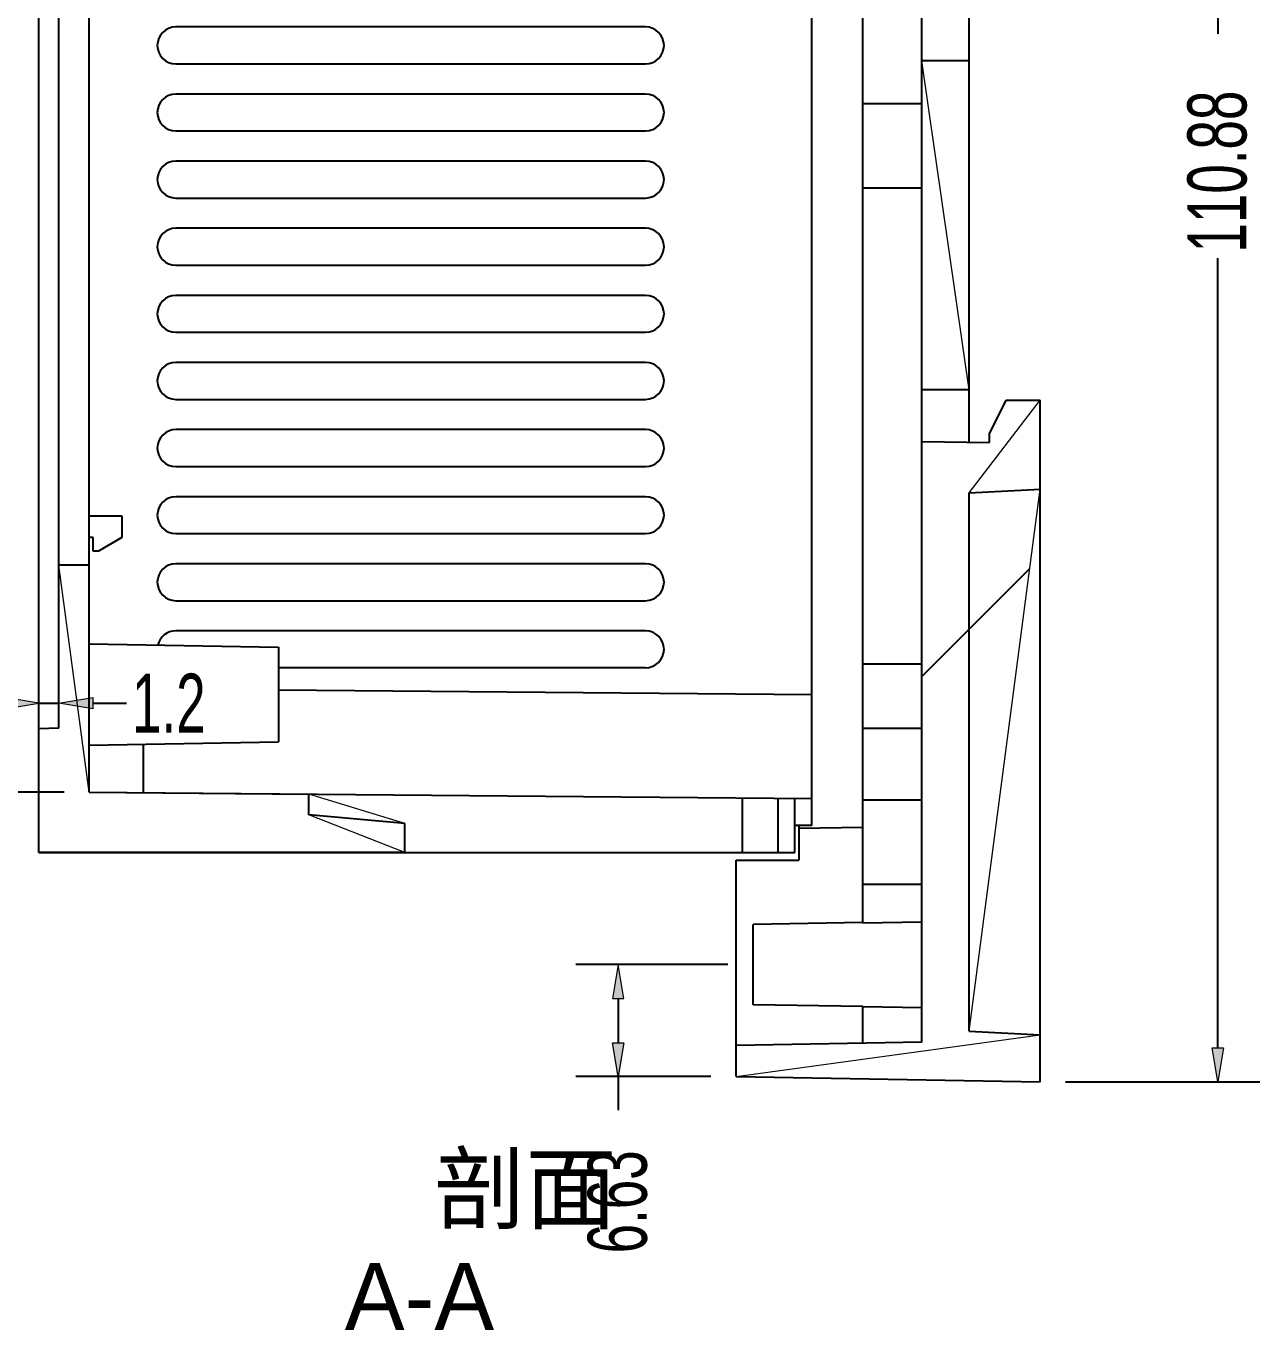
# Model space of a CAD drawing. Header units: inches. Extents: x 0 to 800, y 356 to 444.
# Drawn here: x 559.04 to 574.38, y 392.35 to 408.56 of the extents above; entities that cross this region are included whole.
import ezdxf

# ---------------------------------------------------------------- set-up
doc = ezdxf.new("R2010")
doc.units = ezdxf.units.IN
doc.header["$MEASUREMENT"] = 0
pattern_1 = [(45, (0, 0), (-7.07107, 7.07107), [])]

# ---------------------------------------------------------------- blocks, each defined once
blk = doc.blocks.new('block 149')
at = {"color": 5, "lineweight": 25, "true_color": 0x0000ff}
blk.add_lwpolyline([(567.763, 396.89), (565.874, 396.89)], dxfattribs=at)
blk = doc.blocks.new('block 150')
at = {"color": 5, "lineweight": 25, "true_color": 0x0000ff}
blk.add_lwpolyline([(567.553, 395.498), (565.874, 395.498)], dxfattribs=at)
blk = doc.blocks.new('block 151')
at = {"color": 5, "lineweight": 25, "true_color": 0x0000ff}
blk.add_lwpolyline([(566.398, 396.47), (566.398, 395.918)], dxfattribs=at)
blk = doc.blocks.new('block 152')
at = {"color": 5, "lineweight": 25, "true_color": 0x0000ff}
blk.add_lwpolyline([(566.398, 395.498), (566.398, 395.079)], dxfattribs=at)
blk = doc.blocks.new('block 153')
at = {"true_color": 0x0000ff}
h = blk.add_hatch(color=5, dxfattribs=at)
h.dxf.hatch_style = 2
h.paths.add_polyline_path([(566.328, 396.47), (566.469, 396.47), (566.398, 396.89)])
at = {"lineweight": 0}
blk.add_lwpolyline([(566.328, 396.47), (566.469, 396.47), (566.398, 396.89), (566.328, 396.47)], dxfattribs=at)
blk = doc.blocks.new('block 154')
at = {"true_color": 0x0000ff}
h = blk.add_hatch(color=5, dxfattribs=at)
h.dxf.hatch_style = 2
h.paths.add_polyline_path([(566.328, 395.918), (566.469, 395.918), (566.398, 395.498)])
at = {"lineweight": 0}
blk.add_lwpolyline([(566.328, 395.918), (566.469, 395.918), (566.398, 395.498), (566.328, 395.918)], dxfattribs=at)
blk = doc.blocks.new('block 155')
at = {"color": 3, "true_color": 0x00ff00, "insert": (566.766, 393.299), "char_height": 0.7347, "attachment_point": 7, "rotation": 90}
blk.add_mtext('\\fAdobe Song Std L|b0|i0|c0|p34;\\W0.67;6.63', dxfattribs=at)
blk = doc.blocks.new('block 156')
at = {"lineweight": 0}
blk.add_lwpolyline([(568.077, 396.89), (568.077, 396.89)], dxfattribs=at)
blk = doc.blocks.new('block 157')
at = {"lineweight": 0}
blk.add_lwpolyline([(567.867, 395.498), (567.867, 395.498)], dxfattribs=at)
blk = doc.blocks.new('block 158')
at = {"lineweight": 0}
blk.add_lwpolyline([(566.398, 395.498), (566.398, 395.498)], dxfattribs=at)
blk = doc.blocks.new('block 148')
for name in ['block 149', 'block 153', 'block 156', 'block 151', 'block 154', 'block 150', 'block 152', 'block 158', 'block 157', 'block 155']:
    blk.add_blockref(name, (0, 0))
blk = doc.blocks.new('block 1681')
at = {"color": 7, "lineweight": 25, "true_color": 0xffffff}
blk.add_lwpolyline([(567.867, 395.498), (567.867, 395.886)], dxfattribs=at)
blk = doc.blocks.new('block 1682')
at = {"color": 7, "lineweight": 25, "true_color": 0xffffff}
blk.add_lwpolyline([(570.177, 395.926), (567.867, 395.886)], dxfattribs=at)
blk = doc.blocks.new('block 1683')
at = {"color": 7, "lineweight": 25, "true_color": 0xffffff}
blk.add_lwpolyline([(570.177, 395.926), (570.177, 403.397)], dxfattribs=at)
blk = doc.blocks.new('block 1684')
at = {"color": 7, "lineweight": 25, "true_color": 0xffffff}
blk.add_lwpolyline([(570.177, 403.397), (571.016, 403.382)], dxfattribs=at)
blk = doc.blocks.new('block 1685')
at = {"color": 7, "lineweight": 25, "true_color": 0xffffff}
blk.add_lwpolyline([(571.016, 403.382), (571.016, 403.492)], dxfattribs=at)
blk = doc.blocks.new('block 1686')
at = {"color": 7, "lineweight": 25, "true_color": 0xffffff}
blk.add_lwpolyline([(571.016, 403.492), (571.226, 403.912)], dxfattribs=at)
blk = doc.blocks.new('block 1687')
at = {"color": 7, "lineweight": 25, "true_color": 0xffffff}
blk.add_lwpolyline([(571.226, 403.912), (571.646, 403.912)], dxfattribs=at)
blk = doc.blocks.new('block 1688')
at = {"color": 7, "lineweight": 25, "true_color": 0xffffff}
blk.add_lwpolyline([(571.646, 402.803), (571.646, 403.912)], dxfattribs=at)
blk = doc.blocks.new('block 1689')
at = {"color": 7, "lineweight": 25, "true_color": 0xffffff}
blk.add_lwpolyline([(570.764, 402.757), (571.646, 402.803)], dxfattribs=at)
blk = doc.blocks.new('block 1690')
at = {"color": 7, "lineweight": 25, "true_color": 0xffffff}
blk.add_lwpolyline([(570.764, 396.062), (570.764, 402.757)], dxfattribs=at)
blk = doc.blocks.new('block 1691')
at = {"color": 7, "lineweight": 25, "true_color": 0xffffff}
blk.add_lwpolyline([(570.764, 396.062), (571.646, 396.016)], dxfattribs=at)
blk = doc.blocks.new('block 1692')
at = {"color": 7, "lineweight": 25, "true_color": 0xffffff}
blk.add_lwpolyline([(571.646, 395.433), (571.646, 396.016)], dxfattribs=at)
blk = doc.blocks.new('block 1693')
at = {"color": 7, "lineweight": 25, "true_color": 0xffffff}
blk.add_lwpolyline([(567.867, 395.498), (571.646, 395.433)], dxfattribs=at)
blk = doc.blocks.new('block 1700')
at = {"color": 7, "lineweight": 25, "true_color": 0xffffff}
blk.add_lwpolyline([(570.764, 404.038), (570.177, 404.038)], dxfattribs=at)
blk = doc.blocks.new('block 1701')
at = {"color": 7, "lineweight": 25, "true_color": 0xffffff}
blk.add_lwpolyline([(570.177, 404.038), (570.177, 408.13)], dxfattribs=at)
blk = doc.blocks.new('block 1702')
at = {"color": 7, "lineweight": 25, "true_color": 0xffffff}
blk.add_lwpolyline([(570.764, 408.13), (570.177, 408.13)], dxfattribs=at)
blk = doc.blocks.new('block 1703')
at = {"color": 7, "lineweight": 25, "true_color": 0xffffff}
blk.add_lwpolyline([(570.764, 404.038), (570.764, 408.13)], dxfattribs=at)
blk = doc.blocks.new('block 1708')
at = {"true_color": 0x000000}
h = blk.add_hatch(dxfattribs=at)
h.set_pattern_fill('AI_USER_DEFINED_HATCH', color=18, scale=10, angle=45, style=0, pattern_type=0)
h.set_pattern_definition(pattern_1)
edge = h.paths.add_edge_path()
edge.add_spline(control_points=[(567.867, 395.498), (567.867, 395.498), (567.867, 395.886), (567.867, 395.886), (567.867, 395.886), (570.177, 395.926), (570.177, 395.926), (570.177, 395.926), (567.867, 395.886), (567.867, 395.886), (567.867, 395.886), (570.177, 395.926), (570.177, 395.926), (570.177, 395.926), (570.177, 403.397), (570.177, 403.397), (570.177, 403.397), (571.016, 403.382), (571.016, 403.382), (571.016, 403.382), (571.016, 403.492), (571.016, 403.492), (571.016, 403.492), (571.226, 403.912), (571.226, 403.912), (571.226, 403.912), (571.646, 403.912), (571.646, 403.912), (571.646, 403.912), (571.646, 402.803), (571.646, 402.803), (571.646, 402.803), (571.646, 403.912), (571.646, 403.912), (571.646, 403.912), (570.764, 402.757), (570.764, 402.757), (570.764, 402.757), (571.646, 402.803), (571.646, 402.803), (571.646, 402.803), (570.764, 396.062), (570.764, 396.062), (570.764, 396.062), (570.764, 402.757), (570.764, 402.757), (570.764, 402.757), (570.764, 396.062), (570.764, 396.062), (570.764, 396.062), (571.646, 396.016), (571.646, 396.016), (571.646, 396.016), (571.646, 395.433), (571.646, 395.433), (571.646, 395.433), (571.646, 396.016), (571.646, 396.016), (571.646, 396.016), (567.867, 395.498), (567.867, 395.498), (567.867, 395.498), (571.646, 395.433), (571.646, 395.433), (571.646, 395.433), (567.867, 395.498), (567.867, 395.498)], knot_values=[0, 0, 0, 0, 1, 1, 1, 2, 2, 2, 3, 3, 3, 4, 4, 4, 5, 5, 5, 6, 6, 6, 7, 7, 7, 8, 8, 8, 9, 9, 9, 10, 10, 10, 11, 11, 11, 12, 12, 12, 13, 13, 13, 14, 14, 14, 15, 15, 15, 16, 16, 16, 17, 17, 17, 18, 18, 18, 19, 19, 19, 20, 20, 20, 21, 21, 21, 22, 22, 22, 22], degree=3, periodic=1)
edge = h.paths.add_edge_path()
edge.add_spline(control_points=[(567.867, 418.255), (567.867, 418.255), (567.867, 418.643), (567.867, 418.643), (567.867, 418.643), (570.764, 418.693), (570.764, 418.693), (570.764, 418.693), (570.764, 413.399), (570.764, 413.399), (570.764, 413.399), (570.764, 418.693), (570.764, 418.693), (570.764, 418.693), (570.764, 413.399), (570.764, 413.399), (570.764, 413.399), (570.177, 413.399), (570.177, 413.399), (570.177, 413.399), (570.177, 418.215), (570.177, 418.215), (570.177, 418.215), (567.867, 418.255), (567.867, 418.255), (567.867, 418.255), (567.867, 418.255), (567.867, 418.255)], knot_values=[0, 0, 0, 0, 1, 1, 1, 2, 2, 2, 3, 3, 3, 4, 4, 4, 5, 5, 5, 6, 6, 6, 7, 7, 7, 8, 8, 8, 9, 9, 9, 9], degree=3, periodic=1)
edge = h.paths.add_edge_path()
edge.add_spline(control_points=[(570.764, 404.038), (570.764, 404.038), (570.177, 404.038), (570.177, 404.038), (570.177, 404.038), (570.177, 408.13), (570.177, 408.13), (570.177, 408.13), (570.764, 408.13), (570.764, 408.13), (570.764, 408.13), (570.177, 408.13), (570.177, 408.13), (570.177, 408.13), (570.764, 404.038), (570.764, 404.038), (570.764, 404.038), (570.764, 408.13), (570.764, 408.13), (570.764, 408.13), (570.764, 404.038), (570.764, 404.038)], knot_values=[0, 0, 0, 0, 1, 1, 1, 2, 2, 2, 3, 3, 3, 4, 4, 4, 5, 5, 5, 6, 6, 6, 7, 7, 7, 7], degree=3, periodic=1)
edge = h.paths.add_edge_path()
edge.add_spline(control_points=[(570.722, 412.896), (570.722, 412.896), (570.177, 412.896), (570.177, 412.896), (570.177, 412.896), (570.722, 412.693), (570.722, 412.693), (570.722, 412.693), (570.722, 412.896), (570.722, 412.896), (570.722, 412.896), (570.177, 411.426), (570.177, 411.426), (570.177, 411.426), (570.722, 412.693), (570.722, 412.693), (570.722, 412.693), (570.177, 411.426), (570.177, 411.426), (570.177, 411.426), (570.177, 412.896), (570.177, 412.896), (570.177, 412.896), (570.722, 412.896), (570.722, 412.896)], knot_values=[0, 0, 0, 0, 1, 1, 1, 2, 2, 2, 3, 3, 3, 4, 4, 4, 5, 5, 5, 6, 6, 6, 7, 7, 7, 8, 8, 8, 8], degree=3, periodic=1)
at = {"lineweight": 0}
for points, knots in [([(570.764, 404.038), (570.764, 404.038), (570.177, 404.038), (570.177, 404.038), (570.177, 404.038), (570.177, 408.13), (570.177, 408.13), (570.177, 408.13), (570.764, 408.13), (570.764, 408.13), (570.764, 408.13), (570.177, 408.13), (570.177, 408.13), (570.177, 408.13), (570.764, 404.038), (570.764, 404.038), (570.764, 404.038), (570.764, 408.13), (570.764, 408.13), (570.764, 408.13), (570.764, 404.038), (570.764, 404.038)], [0, 0, 0, 0, 1, 1, 1, 2, 2, 2, 3, 3, 3, 4, 4, 4, 5, 5, 5, 6, 6, 6, 7, 7, 7, 7]), ([(567.867, 395.498), (567.867, 395.498), (567.867, 395.886), (567.867, 395.886), (567.867, 395.886), (570.177, 395.926), (570.177, 395.926), (570.177, 395.926), (567.867, 395.886), (567.867, 395.886), (567.867, 395.886), (570.177, 395.926), (570.177, 395.926), (570.177, 395.926), (570.177, 403.397), (570.177, 403.397), (570.177, 403.397), (571.016, 403.382), (571.016, 403.382), (571.016, 403.382), (571.016, 403.492), (571.016, 403.492), (571.016, 403.492), (571.226, 403.912), (571.226, 403.912), (571.226, 403.912), (571.646, 403.912), (571.646, 403.912), (571.646, 403.912), (571.646, 402.803), (571.646, 402.803), (571.646, 402.803), (571.646, 403.912), (571.646, 403.912), (571.646, 403.912), (570.764, 402.757), (570.764, 402.757), (570.764, 402.757), (571.646, 402.803), (571.646, 402.803), (571.646, 402.803), (570.764, 396.062), (570.764, 396.062), (570.764, 396.062), (570.764, 402.757), (570.764, 402.757), (570.764, 402.757), (570.764, 396.062), (570.764, 396.062), (570.764, 396.062), (571.646, 396.016), (571.646, 396.016), (571.646, 396.016), (571.646, 395.433), (571.646, 395.433), (571.646, 395.433), (571.646, 396.016), (571.646, 396.016), (571.646, 396.016), (567.867, 395.498), (567.867, 395.498), (567.867, 395.498), (571.646, 395.433), (571.646, 395.433), (571.646, 395.433), (567.867, 395.498), (567.867, 395.498)], [0, 0, 0, 0, 1, 1, 1, 2, 2, 2, 3, 3, 3, 4, 4, 4, 5, 5, 5, 6, 6, 6, 7, 7, 7, 8, 8, 8, 9, 9, 9, 10, 10, 10, 11, 11, 11, 12, 12, 12, 13, 13, 13, 14, 14, 14, 15, 15, 15, 16, 16, 16, 17, 17, 17, 18, 18, 18, 19, 19, 19, 20, 20, 20, 21, 21, 21, 22, 22, 22, 22])]:
    blk.add_open_spline(points, degree=3, knots=knots, dxfattribs=at)
blk = doc.blocks.new('block 1740')
at = {"color": 7, "lineweight": 25, "true_color": 0xffffff}
blk.add_lwpolyline([(559.445, 399.829), (559.193, 399.824)], dxfattribs=at)
blk = doc.blocks.new('block 1741')
at = {"color": 7, "lineweight": 25, "true_color": 0xffffff}
blk.add_lwpolyline([(559.445, 399.829), (559.445, 401.856)], dxfattribs=at)
blk = doc.blocks.new('block 1742')
at = {"color": 7, "lineweight": 25, "true_color": 0xffffff}
blk.add_lwpolyline([(559.822, 401.856), (559.445, 401.856)], dxfattribs=at)
blk = doc.blocks.new('block 1743')
at = {"color": 7, "lineweight": 25, "true_color": 0xffffff}
blk.add_lwpolyline([(559.822, 399.034), (559.822, 401.856)], dxfattribs=at)
blk = doc.blocks.new('block 1744')
at = {"color": 7, "lineweight": 25, "true_color": 0xffffff}
blk.add_lwpolyline([(559.822, 399.034), (562.552, 399.011)], dxfattribs=at)
blk = doc.blocks.new('block 1745')
at = {"color": 7, "lineweight": 25, "true_color": 0xffffff}
blk.add_lwpolyline([(562.552, 398.752), (562.552, 399.011)], dxfattribs=at)
blk = doc.blocks.new('block 1746')
at = {"color": 7, "lineweight": 25, "true_color": 0xffffff}
blk.add_lwpolyline([(563.748, 398.647), (562.552, 398.752)], dxfattribs=at)
blk = doc.blocks.new('block 1747')
at = {"color": 7, "lineweight": 25, "true_color": 0xffffff}
blk.add_lwpolyline([(563.748, 398.286), (563.748, 398.647)], dxfattribs=at)
blk = doc.blocks.new('block 1748')
at = {"color": 7, "lineweight": 25, "true_color": 0xffffff}
blk.add_lwpolyline([(563.748, 398.286), (559.193, 398.286)], dxfattribs=at)
blk = doc.blocks.new('block 1749')
at = {"color": 7, "lineweight": 25, "true_color": 0xffffff}
blk.add_lwpolyline([(559.193, 398.286), (559.193, 399.824)], dxfattribs=at)
blk = doc.blocks.new('block 1764')
at = {"true_color": 0x000000}
h = blk.add_hatch(dxfattribs=at)
h.set_pattern_fill('AI_USER_DEFINED_HATCH', color=18, scale=10, angle=45, style=0, pattern_type=0)
h.set_pattern_definition(pattern_1)
edge = h.paths.add_edge_path()
edge.add_spline(control_points=[(559.445, 399.829), (559.445, 399.829), (559.193, 399.824), (559.193, 399.824), (559.193, 399.824), (559.445, 399.829), (559.445, 399.829), (559.445, 399.829), (559.445, 401.856), (559.445, 401.856), (559.445, 401.856), (559.822, 401.856), (559.822, 401.856), (559.822, 401.856), (559.445, 401.856), (559.445, 401.856), (559.445, 401.856), (559.822, 399.034), (559.822, 399.034), (559.822, 399.034), (559.822, 401.856), (559.822, 401.856), (559.822, 401.856), (559.822, 399.034), (559.822, 399.034), (559.822, 399.034), (562.552, 399.011), (562.552, 399.011), (562.552, 399.011), (562.552, 398.752), (562.552, 398.752), (562.552, 398.752), (562.552, 399.011), (562.552, 399.011), (562.552, 399.011), (563.748, 398.647), (563.748, 398.647), (563.748, 398.647), (562.552, 398.752), (562.552, 398.752), (562.552, 398.752), (563.748, 398.286), (563.748, 398.286), (563.748, 398.286), (563.748, 398.647), (563.748, 398.647), (563.748, 398.647), (563.748, 398.286), (563.748, 398.286), (563.748, 398.286), (559.193, 398.286), (559.193, 398.286), (559.193, 398.286), (559.193, 399.824), (559.193, 399.824), (559.193, 399.824), (559.445, 399.829), (559.445, 399.829)], knot_values=[0, 0, 0, 0, 1, 1, 1, 2, 2, 2, 3, 3, 3, 4, 4, 4, 5, 5, 5, 6, 6, 6, 7, 7, 7, 8, 8, 8, 9, 9, 9, 10, 10, 10, 11, 11, 11, 12, 12, 12, 13, 13, 13, 14, 14, 14, 15, 15, 15, 16, 16, 16, 17, 17, 17, 18, 18, 18, 19, 19, 19, 19], degree=3, periodic=1)
edge = h.paths.add_edge_path()
edge.add_spline(control_points=[(563.748, 415.855), (563.748, 415.855), (559.193, 415.855), (559.193, 415.855), (559.193, 415.855), (563.748, 415.494), (563.748, 415.494), (563.748, 415.494), (563.748, 415.855), (563.748, 415.855), (563.748, 415.855), (562.552, 415.389), (562.552, 415.389), (562.552, 415.389), (563.748, 415.494), (563.748, 415.494), (563.748, 415.494), (562.552, 415.131), (562.552, 415.131), (562.552, 415.131), (562.552, 415.389), (562.552, 415.389), (562.552, 415.389), (559.822, 415.107), (559.822, 415.107), (559.822, 415.107), (562.552, 415.131), (562.552, 415.131), (562.552, 415.131), (559.822, 412.747), (559.822, 412.747), (559.822, 412.747), (559.822, 415.107), (559.822, 415.107), (559.822, 415.107), (559.822, 412.747), (559.822, 412.747), (559.822, 412.747), (559.445, 412.747), (559.445, 412.747), (559.445, 412.747), (559.445, 414.312), (559.445, 414.312), (559.445, 414.312), (559.193, 414.316), (559.193, 414.316), (559.193, 414.316), (559.193, 415.855), (559.193, 415.855), (559.193, 415.855), (563.748, 415.855), (563.748, 415.855)], knot_values=[0, 0, 0, 0, 1, 1, 1, 2, 2, 2, 3, 3, 3, 4, 4, 4, 5, 5, 5, 6, 6, 6, 7, 7, 7, 8, 8, 8, 9, 9, 9, 10, 10, 10, 11, 11, 11, 12, 12, 12, 13, 13, 13, 14, 14, 14, 15, 15, 15, 16, 16, 16, 17, 17, 17, 17], degree=3, periodic=1)
edge = h.paths.add_edge_path()
edge.add_spline(control_points=[(559.822, 408.573), (559.822, 408.573), (559.445, 408.573), (559.445, 408.573), (559.445, 408.573), (559.445, 410.647), (559.445, 410.647), (559.445, 410.647), (559.822, 410.647), (559.822, 410.647), (559.822, 410.647), (559.445, 410.647), (559.445, 410.647), (559.445, 410.647), (559.822, 408.573), (559.822, 408.573), (559.822, 408.573), (559.822, 410.647), (559.822, 410.647), (559.822, 410.647), (559.822, 408.573), (559.822, 408.573)], knot_values=[0, 0, 0, 0, 1, 1, 1, 2, 2, 2, 3, 3, 3, 4, 4, 4, 5, 5, 5, 6, 6, 6, 7, 7, 7, 7], degree=3, periodic=1)
at = {"lineweight": 0}
blk.add_open_spline([(559.445, 399.829), (559.445, 399.829), (559.193, 399.824), (559.193, 399.824), (559.193, 399.824), (559.445, 399.829), (559.445, 399.829), (559.445, 399.829), (559.445, 401.856), (559.445, 401.856), (559.445, 401.856), (559.822, 401.856), (559.822, 401.856), (559.822, 401.856), (559.445, 401.856), (559.445, 401.856), (559.445, 401.856), (559.822, 399.034), (559.822, 399.034), (559.822, 399.034), (559.822, 401.856), (559.822, 401.856), (559.822, 401.856), (559.822, 399.034), (559.822, 399.034), (559.822, 399.034), (562.552, 399.011), (562.552, 399.011), (562.552, 399.011), (562.552, 398.752), (562.552, 398.752), (562.552, 398.752), (562.552, 399.011), (562.552, 399.011), (562.552, 399.011), (563.748, 398.647), (563.748, 398.647), (563.748, 398.647), (562.552, 398.752), (562.552, 398.752), (562.552, 398.752), (563.748, 398.286), (563.748, 398.286), (563.748, 398.286), (563.748, 398.647), (563.748, 398.647), (563.748, 398.647), (563.748, 398.286), (563.748, 398.286), (563.748, 398.286), (559.193, 398.286), (559.193, 398.286), (559.193, 398.286), (559.193, 399.824), (559.193, 399.824), (559.193, 399.824), (559.445, 399.829), (559.445, 399.829)], degree=3, knots=[0, 0, 0, 0, 1, 1, 1, 2, 2, 2, 3, 3, 3, 4, 4, 4, 5, 5, 5, 6, 6, 6, 7, 7, 7, 8, 8, 8, 9, 9, 9, 10, 10, 10, 11, 11, 11, 12, 12, 12, 13, 13, 13, 14, 14, 14, 15, 15, 15, 16, 16, 16, 17, 17, 17, 18, 18, 18, 19, 19, 19, 19], dxfattribs=at)
blk = doc.blocks.new('block 1765')
at = {"color": 2, "true_color": 0xffff00, "char_height": 0.83309, "attachment_point": 7}
for s, insert in [('\\fAdobe Song Std L|b0|i0|c0|p34;\\W1;剖面 ', (564.11, 393.597)), ('\\fAdobe Song Std L|b0|i0|c0|p34;\\W1;A-A', (563, 392.347))]:
    blk.add_mtext(s, dxfattribs=dict(at, insert=insert))
blk = doc.blocks.new('block 1799')
at = {"color": 7, "lineweight": 25, "true_color": 0xffffff}
blk.add_lwpolyline([(567.867, 395.498), (571.646, 395.433)], dxfattribs=at)
blk = doc.blocks.new('block 1800')
at = {"color": 7, "lineweight": 25, "true_color": 0xffffff}
blk.add_lwpolyline([(570.177, 395.926), (567.867, 395.886)], dxfattribs=at)
blk = doc.blocks.new('block 1801')
at = {"color": 7, "lineweight": 25, "true_color": 0xffffff}
blk.add_lwpolyline([(569.441, 396.367), (568.077, 396.391)], dxfattribs=at)
blk = doc.blocks.new('block 1802')
at = {"color": 7, "lineweight": 25, "true_color": 0xffffff}
blk.add_lwpolyline([(569.441, 396.369), (570.177, 396.356)], dxfattribs=at)
blk = doc.blocks.new('block 1803')
at = {"color": 7, "lineweight": 25, "true_color": 0xffffff}
blk.add_lwpolyline([(570.764, 396.062), (571.646, 396.016)], dxfattribs=at)
blk = doc.blocks.new('block 1804')
at = {"color": 7, "lineweight": 25, "true_color": 0xffffff}
blk.add_lwpolyline([(569.441, 397.41), (570.177, 397.424)], dxfattribs=at)
blk = doc.blocks.new('block 1805')
at = {"color": 7, "lineweight": 25, "true_color": 0xffffff}
blk.add_lwpolyline([(569.441, 397.412), (568.077, 397.389)], dxfattribs=at)
blk = doc.blocks.new('block 1806')
at = {"color": 7, "lineweight": 25, "true_color": 0xffffff}
blk.add_lwpolyline([(570.177, 397.887), (569.441, 397.887)], dxfattribs=at)
blk = doc.blocks.new('block 1807')
at = {"color": 7, "lineweight": 25, "true_color": 0xffffff}
blk.add_lwpolyline([(567.867, 398.191), (568.645, 398.191)], dxfattribs=at)
blk = doc.blocks.new('block 1808')
at = {"color": 7, "lineweight": 25, "true_color": 0xffffff}
blk.add_lwpolyline([(559.193, 398.286), (568.597, 398.286)], dxfattribs=at)
blk = doc.blocks.new('block 1809')
at = {"color": 7, "lineweight": 25, "true_color": 0xffffff}
blk.add_lwpolyline([(568.645, 398.587), (569.441, 398.601)], dxfattribs=at)
blk = doc.blocks.new('block 1810')
at = {"color": 7, "lineweight": 25, "true_color": 0xffffff}
blk.add_lwpolyline([(568.807, 398.622), (568.597, 398.622)], dxfattribs=at)
blk = doc.blocks.new('block 1811')
at = {"color": 7, "lineweight": 25, "true_color": 0xffffff}
blk.add_lwpolyline([(570.177, 398.937), (569.441, 398.937)], dxfattribs=at)
blk = doc.blocks.new('block 1812')
at = {"color": 7, "lineweight": 25, "true_color": 0xffffff}
blk.add_lwpolyline([(559.822, 399.034), (568.807, 398.956)], dxfattribs=at)
blk = doc.blocks.new('block 1813')
at = {"color": 7, "lineweight": 25, "true_color": 0xffffff}
blk.add_lwpolyline([(563.748, 398.647), (562.552, 398.752)], dxfattribs=at)
blk = doc.blocks.new('block 1814')
at = {"color": 7, "lineweight": 25, "true_color": 0xffffff}
blk.add_lwpolyline([(559.822, 399.619), (562.174, 399.66)], dxfattribs=at)
blk = doc.blocks.new('block 1815')
at = {"color": 7, "lineweight": 25, "true_color": 0xffffff}
blk.add_lwpolyline([(559.445, 399.829), (559.193, 399.824)], dxfattribs=at)
blk = doc.blocks.new('block 1816')
at = {"color": 7, "lineweight": 25, "true_color": 0xffffff}
blk.add_lwpolyline([(570.177, 399.828), (569.441, 399.828)], dxfattribs=at)
blk = doc.blocks.new('block 1817')
at = {"color": 7, "lineweight": 25, "true_color": 0xffffff}
blk.add_lwpolyline([(559.193, 398.286), (559.193, 415.855)], dxfattribs=at)
blk = doc.blocks.new('block 1818')
at = {"color": 7, "lineweight": 25, "true_color": 0xffffff}
blk.add_lwpolyline([(566.74, 400.582), (562.174, 400.582)], dxfattribs=at)
blk = doc.blocks.new('block 1819')
at = {"color": 7, "lineweight": 25, "true_color": 0xffffff}
blk.add_lwpolyline([(570.177, 400.626), (569.441, 400.626)], dxfattribs=at)
blk = doc.blocks.new('block 1820')
at = {"color": 7, "lineweight": 25, "true_color": 0xffffff}
blk.add_lwpolyline([(566.74, 401.041), (560.897, 401.041)], dxfattribs=at)
blk = doc.blocks.new('block 1821')
at = {"color": 7, "lineweight": 25, "true_color": 0xffffff}
blk.add_lwpolyline([(562.174, 400.306), (568.807, 400.249)], dxfattribs=at)
blk = doc.blocks.new('block 1822')
at = {"color": 7, "lineweight": 25, "true_color": 0xffffff}
blk.add_lwpolyline([(559.822, 400.878), (562.174, 400.837)], dxfattribs=at)
blk = doc.blocks.new('block 1823')
at = {"color": 7, "lineweight": 25, "true_color": 0xffffff}
blk.add_lwpolyline([(559.445, 399.829), (559.445, 414.312)], dxfattribs=at)
blk = doc.blocks.new('block 1824')
at = {"color": 7, "lineweight": 25, "true_color": 0xffffff}
blk.add_lwpolyline([(559.822, 399.034), (559.822, 415.107)], dxfattribs=at)
blk = doc.blocks.new('block 1826')
at = {"color": 7, "lineweight": 25, "true_color": 0xffffff}
blk.add_lwpolyline([(559.87, 402.033), (559.87, 402.2)], dxfattribs=at)
blk = doc.blocks.new('block 1828')
at = {"color": 7, "lineweight": 25, "true_color": 0xffffff}
blk.add_lwpolyline([(560.897, 401.416), (566.74, 401.416)], dxfattribs=at)
blk = doc.blocks.new('block 1829')
at = {"color": 7, "lineweight": 25, "true_color": 0xffffff}
blk.add_lwpolyline([(559.822, 401.856), (559.445, 401.856)], dxfattribs=at)
blk = doc.blocks.new('block 1830')
at = {"color": 7, "lineweight": 25, "true_color": 0xffffff}
blk.add_lwpolyline([(566.74, 401.875), (560.897, 401.875)], dxfattribs=at)
blk = doc.blocks.new('block 1831')
at = {"color": 7, "lineweight": 25, "true_color": 0xffffff}
blk.add_lwpolyline([(560.227, 402.473), (560.227, 402.2)], dxfattribs=at)
blk = doc.blocks.new('block 1833')
at = {"color": 7, "lineweight": 25, "true_color": 0xffffff}
blk.add_lwpolyline([(560.494, 399.631), (560.494, 399.028)], dxfattribs=at)
blk = doc.blocks.new('block 1834')
at = {"color": 7, "lineweight": 25, "true_color": 0xffffff}
blk.add_lwpolyline([(570.764, 402.757), (571.646, 402.803)], dxfattribs=at)
blk = doc.blocks.new('block 1835')
at = {"color": 7, "lineweight": 25, "true_color": 0xffffff}
blk.add_lwpolyline([(559.936, 402.033), (559.87, 402.033)], dxfattribs=at)
blk = doc.blocks.new('block 1836')
at = {"color": 7, "lineweight": 25, "true_color": 0xffffff}
blk.add_lwpolyline([(559.87, 402.2), (559.822, 402.2)], dxfattribs=at)
blk = doc.blocks.new('block 1837')
at = {"color": 7, "lineweight": 25, "true_color": 0xffffff}
blk.add_lwpolyline([(560.897, 402.25), (566.74, 402.25)], dxfattribs=at)
blk = doc.blocks.new('block 1838')
at = {"color": 7, "lineweight": 25, "true_color": 0xffffff}
blk.add_lwpolyline([(559.822, 402.473), (560.227, 402.473)], dxfattribs=at)
blk = doc.blocks.new('block 1839')
at = {"color": 7, "lineweight": 25, "true_color": 0xffffff}
blk.add_lwpolyline([(566.74, 402.709), (560.897, 402.709)], dxfattribs=at)
blk = doc.blocks.new('block 1840')
at = {"color": 7, "lineweight": 25, "true_color": 0xffffff}
blk.add_lwpolyline([(560.897, 403.085), (566.74, 403.085)], dxfattribs=at)
blk = doc.blocks.new('block 1841')
at = {"color": 7, "lineweight": 25, "true_color": 0xffffff}
blk.add_lwpolyline([(566.74, 403.544), (560.897, 403.544)], dxfattribs=at)
blk = doc.blocks.new('block 1842')
at = {"color": 7, "lineweight": 25, "true_color": 0xffffff}
blk.add_lwpolyline([(570.177, 403.397), (571.016, 403.382)], dxfattribs=at)
blk = doc.blocks.new('block 1844')
at = {"color": 7, "lineweight": 25, "true_color": 0xffffff}
blk.add_lwpolyline([(562.174, 400.837), (562.174, 399.66)], dxfattribs=at)
blk = doc.blocks.new('block 1845')
at = {"color": 7, "lineweight": 25, "true_color": 0xffffff}
blk.add_lwpolyline([(562.552, 398.752), (562.552, 399.011)], dxfattribs=at)
blk = doc.blocks.new('block 1847')
at = {"color": 7, "lineweight": 25, "true_color": 0xffffff}
blk.add_lwpolyline([(571.226, 403.912), (571.646, 403.912)], dxfattribs=at)
blk = doc.blocks.new('block 1848')
at = {"color": 7, "lineweight": 25, "true_color": 0xffffff}
blk.add_lwpolyline([(560.897, 403.92), (566.74, 403.92)], dxfattribs=at)
blk = doc.blocks.new('block 1849')
at = {"color": 7, "lineweight": 25, "true_color": 0xffffff}
blk.add_lwpolyline([(570.764, 404.038), (570.177, 404.038)], dxfattribs=at)
blk = doc.blocks.new('block 1850')
at = {"color": 7, "lineweight": 25, "true_color": 0xffffff}
blk.add_lwpolyline([(566.74, 404.379), (560.897, 404.379)], dxfattribs=at)
blk = doc.blocks.new('block 1851')
at = {"color": 7, "lineweight": 25, "true_color": 0xffffff}
blk.add_lwpolyline([(563.748, 398.286), (563.748, 398.647)], dxfattribs=at)
blk = doc.blocks.new('block 1853')
at = {"color": 7, "lineweight": 25, "true_color": 0xffffff}
blk.add_lwpolyline([(560.897, 404.754), (566.74, 404.754)], dxfattribs=at)
blk = doc.blocks.new('block 1854')
at = {"color": 7, "lineweight": 25, "true_color": 0xffffff}
blk.add_lwpolyline([(566.74, 405.213), (560.897, 405.213)], dxfattribs=at)
blk = doc.blocks.new('block 1855')
at = {"color": 7, "lineweight": 25, "true_color": 0xffffff}
blk.add_lwpolyline([(560.897, 405.589), (566.74, 405.589)], dxfattribs=at)
blk = doc.blocks.new('block 1856')
at = {"color": 7, "lineweight": 25, "true_color": 0xffffff}
blk.add_lwpolyline([(566.74, 406.048), (560.897, 406.048)], dxfattribs=at)
blk = doc.blocks.new('block 1857')
at = {"color": 7, "lineweight": 25, "true_color": 0xffffff}
blk.add_lwpolyline([(560.897, 406.424), (566.74, 406.424)], dxfattribs=at)
blk = doc.blocks.new('block 1858')
at = {"color": 7, "lineweight": 25, "true_color": 0xffffff}
blk.add_lwpolyline([(570.177, 406.546), (569.441, 406.546)], dxfattribs=at)
blk = doc.blocks.new('block 1859')
at = {"color": 7, "lineweight": 25, "true_color": 0xffffff}
blk.add_lwpolyline([(566.74, 406.883), (560.897, 406.883)], dxfattribs=at)
blk = doc.blocks.new('block 1860')
at = {"color": 7, "lineweight": 25, "true_color": 0xffffff}
blk.add_lwpolyline([(560.897, 407.258), (566.74, 407.258)], dxfattribs=at)
blk = doc.blocks.new('block 1861')
at = {"color": 7, "lineweight": 25, "true_color": 0xffffff}
blk.add_lwpolyline([(570.177, 407.595), (569.441, 407.595)], dxfattribs=at)
blk = doc.blocks.new('block 1862')
at = {"color": 7, "lineweight": 25, "true_color": 0xffffff}
blk.add_lwpolyline([(566.74, 407.717), (560.897, 407.717)], dxfattribs=at)
blk = doc.blocks.new('block 1863')
at = {"color": 7, "lineweight": 25, "true_color": 0xffffff}
blk.add_lwpolyline([(560.897, 408.093), (566.74, 408.093)], dxfattribs=at)
blk = doc.blocks.new('block 1864')
at = {"color": 7, "lineweight": 25, "true_color": 0xffffff}
blk.add_lwpolyline([(570.764, 408.13), (570.177, 408.13)], dxfattribs=at)
blk = doc.blocks.new('block 1865')
at = {"color": 7, "lineweight": 25, "true_color": 0xffffff}
blk.add_lwpolyline([(560.227, 402.2), (559.936, 402.033)], dxfattribs=at)
blk = doc.blocks.new('block 1866')
at = {"color": 7, "lineweight": 25, "true_color": 0xffffff}
blk.add_lwpolyline([(566.74, 408.552), (560.897, 408.552)], dxfattribs=at)
blk = doc.blocks.new('block 1869')
at = {"color": 7, "lineweight": 25, "true_color": 0xffffff}
blk.add_lwpolyline([(567.867, 395.498), (567.867, 398.191)], dxfattribs=at)
blk = doc.blocks.new('block 1871')
at = {"color": 7, "lineweight": 25, "true_color": 0xffffff}
blk.add_lwpolyline([(567.946, 398.286), (567.946, 398.963)], dxfattribs=at)
blk = doc.blocks.new('block 1873')
at = {"color": 7, "lineweight": 25, "true_color": 0xffffff}
blk.add_lwpolyline([(568.077, 396.391), (568.077, 397.389)], dxfattribs=at)
blk = doc.blocks.new('block 1879')
at = {"color": 7, "lineweight": 25, "true_color": 0xffffff}
blk.add_lwpolyline([(568.387, 398.96), (568.387, 398.286)], dxfattribs=at)
blk = doc.blocks.new('block 1880')
at = {"color": 7, "lineweight": 25, "true_color": 0xffffff}
blk.add_lwpolyline([(568.597, 398.286), (568.597, 398.958)], dxfattribs=at)
blk = doc.blocks.new('block 1882')
at = {"color": 7, "lineweight": 25, "true_color": 0xffffff}
blk.add_lwpolyline([(568.645, 398.622), (568.645, 398.191)], dxfattribs=at)
blk = doc.blocks.new('block 1884')
at = {"color": 7, "lineweight": 25, "true_color": 0xffffff}
blk.add_lwpolyline([(568.807, 398.622), (568.807, 415.519)], dxfattribs=at)
blk = doc.blocks.new('block 1890')
at = {"color": 7, "lineweight": 25, "true_color": 0xffffff}
blk.add_lwpolyline([(569.441, 395.913), (569.441, 396.369)], dxfattribs=at)
blk = doc.blocks.new('block 1891')
at = {"color": 7, "lineweight": 25, "true_color": 0xffffff}
blk.add_lwpolyline([(569.441, 397.41), (569.441, 416.73)], dxfattribs=at)
blk = doc.blocks.new('block 1897')
at = {"color": 7, "lineweight": 25, "true_color": 0xffffff}
blk.add_lwpolyline([(570.177, 395.926), (570.177, 418.215)], dxfattribs=at)
blk = doc.blocks.new('block 1900')
at = {"color": 7, "lineweight": 25, "true_color": 0xffffff}
blk.add_lwpolyline([(570.764, 396.062), (570.764, 402.757)], dxfattribs=at)
blk = doc.blocks.new('block 1901')
at = {"color": 7, "lineweight": 25, "true_color": 0xffffff}
blk.add_lwpolyline([(570.764, 403.387), (570.764, 412.948)], dxfattribs=at)
blk = doc.blocks.new('block 1908')
at = {"color": 7, "lineweight": 25, "true_color": 0xffffff}
blk.add_lwpolyline([(571.016, 403.382), (571.016, 403.492)], dxfattribs=at)
blk = doc.blocks.new('block 1915')
at = {"color": 7, "lineweight": 25, "true_color": 0xffffff}
blk.add_lwpolyline([(571.646, 395.433), (571.646, 403.912)], dxfattribs=at)
blk = doc.blocks.new('block 1928')
at = {"color": 7, "lineweight": 25, "true_color": 0xffffff}
blk.add_lwpolyline([(571.016, 403.492), (571.226, 403.912)], dxfattribs=at)
blk = doc.blocks.new('block 2650')
at = {"color": 7, "lineweight": 25, "true_color": 0xffffff}
blk.add_open_spline([(560.897, 401.041), (560.791, 401.041), (560.699, 400.967), (560.675, 400.864)], degree=3, dxfattribs=at)
blk = doc.blocks.new('block 2652')
at = {"color": 7, "lineweight": 25, "true_color": 0xffffff}
blk.add_open_spline([(566.74, 400.582), (566.867, 400.582), (566.97, 400.684), (566.97, 400.811), (566.97, 400.938), (566.867, 401.041), (566.74, 401.041)], degree=3, knots=[0, 0, 0, 0, 1, 1, 1, 2, 2, 2, 2], dxfattribs=at)
blk = doc.blocks.new('block 2664')
at = {"color": 7, "lineweight": 25, "true_color": 0xffffff}
blk.add_open_spline([(566.74, 408.093), (566.867, 408.093), (566.97, 408.196), (566.97, 408.322), (566.97, 408.449), (566.867, 408.552), (566.74, 408.552)], degree=3, knots=[0, 0, 0, 0, 1, 1, 1, 2, 2, 2, 2], dxfattribs=at)
blk = doc.blocks.new('block 2665')
at = {"color": 7, "lineweight": 25, "true_color": 0xffffff}
blk.add_open_spline([(560.897, 408.552), (560.771, 408.552), (560.668, 408.449), (560.668, 408.322), (560.668, 408.196), (560.771, 408.093), (560.897, 408.093)], degree=3, knots=[0, 0, 0, 0, 1, 1, 1, 2, 2, 2, 2], dxfattribs=at)
blk = doc.blocks.new('block 2666')
at = {"color": 7, "lineweight": 25, "true_color": 0xffffff}
blk.add_open_spline([(566.74, 407.258), (566.867, 407.258), (566.97, 407.361), (566.97, 407.488), (566.97, 407.615), (566.867, 407.717), (566.74, 407.717)], degree=3, knots=[0, 0, 0, 0, 1, 1, 1, 2, 2, 2, 2], dxfattribs=at)
blk = doc.blocks.new('block 2667')
at = {"color": 7, "lineweight": 25, "true_color": 0xffffff}
blk.add_open_spline([(560.897, 407.717), (560.771, 407.717), (560.668, 407.615), (560.668, 407.488), (560.668, 407.361), (560.771, 407.258), (560.897, 407.258)], degree=3, knots=[0, 0, 0, 0, 1, 1, 1, 2, 2, 2, 2], dxfattribs=at)
blk = doc.blocks.new('block 2668')
at = {"color": 7, "lineweight": 25, "true_color": 0xffffff}
blk.add_open_spline([(566.74, 406.424), (566.867, 406.424), (566.97, 406.526), (566.97, 406.653), (566.97, 406.78), (566.867, 406.883), (566.74, 406.883)], degree=3, knots=[0, 0, 0, 0, 1, 1, 1, 2, 2, 2, 2], dxfattribs=at)
blk = doc.blocks.new('block 2669')
at = {"color": 7, "lineweight": 25, "true_color": 0xffffff}
blk.add_open_spline([(560.897, 406.883), (560.771, 406.883), (560.668, 406.78), (560.668, 406.653), (560.668, 406.526), (560.771, 406.424), (560.897, 406.424)], degree=3, knots=[0, 0, 0, 0, 1, 1, 1, 2, 2, 2, 2], dxfattribs=at)
blk = doc.blocks.new('block 2670')
at = {"color": 7, "lineweight": 25, "true_color": 0xffffff}
blk.add_open_spline([(566.74, 405.589), (566.867, 405.589), (566.97, 405.692), (566.97, 405.819), (566.97, 405.945), (566.867, 406.048), (566.74, 406.048)], degree=3, knots=[0, 0, 0, 0, 1, 1, 1, 2, 2, 2, 2], dxfattribs=at)
blk = doc.blocks.new('block 2671')
at = {"color": 7, "lineweight": 25, "true_color": 0xffffff}
blk.add_open_spline([(560.897, 406.048), (560.771, 406.048), (560.668, 405.945), (560.668, 405.819), (560.668, 405.692), (560.771, 405.589), (560.897, 405.589)], degree=3, knots=[0, 0, 0, 0, 1, 1, 1, 2, 2, 2, 2], dxfattribs=at)
blk = doc.blocks.new('block 2672')
at = {"color": 7, "lineweight": 25, "true_color": 0xffffff}
blk.add_open_spline([(566.74, 404.754), (566.867, 404.754), (566.97, 404.857), (566.97, 404.984), (566.97, 405.111), (566.867, 405.213), (566.74, 405.213)], degree=3, knots=[0, 0, 0, 0, 1, 1, 1, 2, 2, 2, 2], dxfattribs=at)
blk = doc.blocks.new('block 2673')
at = {"color": 7, "lineweight": 25, "true_color": 0xffffff}
blk.add_open_spline([(560.897, 405.213), (560.771, 405.213), (560.668, 405.111), (560.668, 404.984), (560.668, 404.857), (560.771, 404.754), (560.897, 404.754)], degree=3, knots=[0, 0, 0, 0, 1, 1, 1, 2, 2, 2, 2], dxfattribs=at)
blk = doc.blocks.new('block 2674')
at = {"color": 7, "lineweight": 25, "true_color": 0xffffff}
blk.add_open_spline([(566.74, 403.92), (566.867, 403.92), (566.97, 404.022), (566.97, 404.149), (566.97, 404.276), (566.867, 404.379), (566.74, 404.379)], degree=3, knots=[0, 0, 0, 0, 1, 1, 1, 2, 2, 2, 2], dxfattribs=at)
blk = doc.blocks.new('block 2675')
at = {"color": 7, "lineweight": 25, "true_color": 0xffffff}
blk.add_open_spline([(560.897, 404.379), (560.771, 404.379), (560.668, 404.276), (560.668, 404.149), (560.668, 404.022), (560.771, 403.92), (560.897, 403.92)], degree=3, knots=[0, 0, 0, 0, 1, 1, 1, 2, 2, 2, 2], dxfattribs=at)
blk = doc.blocks.new('block 2676')
at = {"color": 7, "lineweight": 25, "true_color": 0xffffff}
blk.add_open_spline([(566.74, 403.085), (566.867, 403.085), (566.97, 403.188), (566.97, 403.315), (566.97, 403.441), (566.867, 403.544), (566.74, 403.544)], degree=3, knots=[0, 0, 0, 0, 1, 1, 1, 2, 2, 2, 2], dxfattribs=at)
blk = doc.blocks.new('block 2677')
at = {"color": 7, "lineweight": 25, "true_color": 0xffffff}
blk.add_open_spline([(560.897, 403.544), (560.771, 403.544), (560.668, 403.441), (560.668, 403.315), (560.668, 403.188), (560.771, 403.085), (560.897, 403.085)], degree=3, knots=[0, 0, 0, 0, 1, 1, 1, 2, 2, 2, 2], dxfattribs=at)
blk = doc.blocks.new('block 2678')
at = {"color": 7, "lineweight": 25, "true_color": 0xffffff}
blk.add_open_spline([(566.74, 402.25), (566.867, 402.25), (566.97, 402.354), (566.97, 402.48), (566.97, 402.607), (566.867, 402.709), (566.74, 402.709)], degree=3, knots=[0, 0, 0, 0, 1, 1, 1, 2, 2, 2, 2], dxfattribs=at)
blk = doc.blocks.new('block 2679')
at = {"color": 7, "lineweight": 25, "true_color": 0xffffff}
blk.add_open_spline([(560.897, 402.709), (560.771, 402.709), (560.668, 402.607), (560.668, 402.48), (560.668, 402.354), (560.771, 402.25), (560.897, 402.25)], degree=3, knots=[0, 0, 0, 0, 1, 1, 1, 2, 2, 2, 2], dxfattribs=at)
blk = doc.blocks.new('block 2680')
at = {"color": 7, "lineweight": 25, "true_color": 0xffffff}
blk.add_open_spline([(566.74, 401.416), (566.867, 401.416), (566.97, 401.519), (566.97, 401.646), (566.97, 401.772), (566.867, 401.875), (566.74, 401.875)], degree=3, knots=[0, 0, 0, 0, 1, 1, 1, 2, 2, 2, 2], dxfattribs=at)
blk = doc.blocks.new('block 2681')
at = {"color": 7, "lineweight": 25, "true_color": 0xffffff}
blk.add_open_spline([(560.897, 401.875), (560.771, 401.875), (560.668, 401.772), (560.668, 401.646), (560.668, 401.519), (560.771, 401.416), (560.897, 401.416)], degree=3, knots=[0, 0, 0, 0, 1, 1, 1, 2, 2, 2, 2], dxfattribs=at)
blk = doc.blocks.new('block 3987')
at = {"color": 5, "lineweight": 25, "true_color": 0x0000ff}
blk.add_lwpolyline([(571.961, 395.433), (574.381, 395.433)], dxfattribs=at)
blk = doc.blocks.new('block 3988')
at = {"color": 5, "lineweight": 25, "true_color": 0x0000ff}
blk.add_lwpolyline([(573.856, 418.289), (573.856, 408.464)], dxfattribs=at)
blk = doc.blocks.new('block 3989')
at = {"color": 5, "lineweight": 25, "true_color": 0x0000ff}
blk.add_lwpolyline([(573.856, 395.853), (573.856, 405.677)], dxfattribs=at)
blk = doc.blocks.new('block 3991')
at = {"true_color": 0x0000ff}
h = blk.add_hatch(color=5, dxfattribs=at)
h.dxf.hatch_style = 2
h.paths.add_polyline_path([(573.786, 395.853), (573.927, 395.853), (573.856, 395.433)])
at = {"lineweight": 0}
blk.add_lwpolyline([(573.786, 395.853), (573.927, 395.853), (573.856, 395.433), (573.786, 395.853)], dxfattribs=at)
blk = doc.blocks.new('block 3992')
at = {"color": 3, "true_color": 0x00ff00, "insert": (574.224, 405.746), "char_height": 0.7347, "attachment_point": 7, "rotation": 90}
blk.add_mtext('\\fAdobe Song Std L|b0|i0|c0|p34;\\W0.67;110.88', dxfattribs=at)
blk = doc.blocks.new('block 3994')
at = {"lineweight": 0}
blk.add_lwpolyline([(571.646, 395.433), (571.646, 395.433)], dxfattribs=at)
blk = doc.blocks.new('block 3995')
at = {"lineweight": 0}
blk.add_lwpolyline([(573.856, 395.433), (573.856, 395.433)], dxfattribs=at)
blk = doc.blocks.new('block 3985')
for name in ['block 3988', 'block 3992', 'block 3989', 'block 3991', 'block 3994', 'block 3987', 'block 3995']:
    blk.add_blockref(name, (0, 0))
blk = doc.blocks.new('block 4005')
at = {"lineweight": 0}
blk.add_lwpolyline([(559.193, 398.286), (559.193, 398.286)], dxfattribs=at)
blk = doc.blocks.new('block 3996')
blk.add_blockref('block 4005', (0, 0))
blk = doc.blocks.new('block 4008')
at = {"color": 5, "lineweight": 25, "true_color": 0x0000ff}
blk.add_lwpolyline([(559.508, 415.107), (557.879, 415.107)], dxfattribs=at)
blk = doc.blocks.new('block 4009')
at = {"color": 5, "lineweight": 25, "true_color": 0x0000ff}
blk.add_lwpolyline([(559.508, 399.034), (557.879, 399.034)], dxfattribs=at)
blk = doc.blocks.new('block 4010')
at = {"color": 5, "lineweight": 25, "true_color": 0x0000ff}
blk.add_lwpolyline([(558.403, 414.687), (558.403, 408.265)], dxfattribs=at)
blk = doc.blocks.new('block 4011')
at = {"color": 5, "lineweight": 25, "true_color": 0x0000ff}
blk.add_lwpolyline([(558.403, 399.454), (558.403, 405.876)], dxfattribs=at)
blk = doc.blocks.new('block 4012')
at = {"true_color": 0x0000ff}
h = blk.add_hatch(color=5, dxfattribs=at)
h.dxf.hatch_style = 2
h.paths.add_polyline_path([(558.334, 414.687), (558.474, 414.687), (558.403, 415.107)])
at = {"lineweight": 0}
blk.add_lwpolyline([(558.334, 414.687), (558.474, 414.687), (558.403, 415.107), (558.334, 414.687)], dxfattribs=at)
blk = doc.blocks.new('block 4013')
at = {"true_color": 0x0000ff}
h = blk.add_hatch(color=5, dxfattribs=at)
h.dxf.hatch_style = 2
h.paths.add_polyline_path([(558.334, 399.454), (558.474, 399.454), (558.403, 399.034)])
at = {"lineweight": 0}
blk.add_lwpolyline([(558.334, 399.454), (558.474, 399.454), (558.403, 399.034), (558.334, 399.454)], dxfattribs=at)
blk = doc.blocks.new('block 4014')
at = {"color": 3, "true_color": 0x00ff00, "insert": (558.771, 406.016), "char_height": 0.7347, "attachment_point": 7, "rotation": 90}
blk.add_mtext('\\fAdobe Song Std L|b0|i0|c0|p34;\\W0.67;76.57', dxfattribs=at)
blk = doc.blocks.new('block 4015')
at = {"lineweight": 0}
blk.add_lwpolyline([(559.822, 415.107), (559.822, 415.107)], dxfattribs=at)
blk = doc.blocks.new('block 4016')
at = {"lineweight": 0}
blk.add_lwpolyline([(559.822, 399.034), (559.822, 399.034)], dxfattribs=at)
blk = doc.blocks.new('block 4017')
at = {"lineweight": 0}
blk.add_lwpolyline([(558.403, 399.034), (558.403, 399.034)], dxfattribs=at)
blk = doc.blocks.new('block 4007')
for name in ['block 4008', 'block 4012', 'block 4015', 'block 4010', 'block 4014', 'block 4011', 'block 4013', 'block 4009', 'block 4017', 'block 4016']:
    blk.add_blockref(name, (0, 0))
blk = doc.blocks.new('block 4066')
at = {"color": 5, "lineweight": 25, "true_color": 0x0000ff}
blk.add_lwpolyline([(559.445, 400.144), (559.445, 400.667)], dxfattribs=at)
blk = doc.blocks.new('block 4067')
at = {"color": 5, "lineweight": 25, "true_color": 0x0000ff}
blk.add_lwpolyline([(559.193, 400.144), (559.193, 400.667)], dxfattribs=at)
blk = doc.blocks.new('block 4068')
at = {"color": 5, "lineweight": 25, "true_color": 0x0000ff}
blk.add_lwpolyline([(558.773, 400.142), (558.354, 400.142)], dxfattribs=at)
blk = doc.blocks.new('block 4069')
at = {"color": 5, "lineweight": 25, "true_color": 0x0000ff}
blk.add_lwpolyline([(559.865, 400.142), (560.285, 400.142)], dxfattribs=at)
blk = doc.blocks.new('block 4070')
at = {"color": 5, "lineweight": 25, "true_color": 0x0000ff}
blk.add_lwpolyline([(559.193, 400.142), (559.445, 400.142)], dxfattribs=at)
blk = doc.blocks.new('block 4071')
at = {"true_color": 0x0000ff}
h = blk.add_hatch(color=5, dxfattribs=at)
h.dxf.hatch_style = 2
h.paths.add_polyline_path([(558.773, 400.212), (558.773, 400.072), (559.193, 400.142)])
at = {"lineweight": 0}
blk.add_lwpolyline([(558.773, 400.212), (558.773, 400.072), (559.193, 400.142), (558.773, 400.212)], dxfattribs=at)
blk = doc.blocks.new('block 4072')
at = {"true_color": 0x0000ff}
h = blk.add_hatch(color=5, dxfattribs=at)
h.dxf.hatch_style = 2
h.paths.add_polyline_path([(559.865, 400.212), (559.865, 400.072), (559.445, 400.142)])
at = {"lineweight": 0}
blk.add_lwpolyline([(559.865, 400.212), (559.865, 400.072), (559.445, 400.142), (559.865, 400.212)], dxfattribs=at)
blk = doc.blocks.new('block 4073')
at = {"color": 3, "true_color": 0x00ff00, "insert": (560.354, 399.774), "char_height": 0.7347, "attachment_point": 7}
blk.add_mtext('\\fAdobe Song Std L|b0|i0|c0|p34;\\W0.67;1.2', dxfattribs=at)
blk = doc.blocks.new('block 4074')
at = {"lineweight": 0}
blk.add_lwpolyline([(559.445, 399.829), (559.445, 399.829)], dxfattribs=at)
blk = doc.blocks.new('block 4075')
at = {"lineweight": 0}
blk.add_lwpolyline([(559.193, 399.829), (559.193, 399.829)], dxfattribs=at)
blk = doc.blocks.new('block 4076')
at = {"lineweight": 0}
blk.add_lwpolyline([(559.193, 400.142), (559.193, 400.142)], dxfattribs=at)
blk = doc.blocks.new('block 4065')
for name in ['block 4067', 'block 4066', 'block 4073', 'block 4071', 'block 4072', 'block 4068', 'block 4070', 'block 4076', 'block 4069', 'block 4075', 'block 4074']:
    blk.add_blockref(name, (0, 0))

msp = doc.modelspace()

# ---------------------------------------------------------------- block references
for name in ['block 1708', 'block 3985', 'block 1897', 'block 1891', 'block 3996', 'block 1764', 'block 1817', 'block 1884', 'block 4007', 'block 1824', 'block 1823', 'block 1901', 'block 2665', 'block 1866', 'block 2664', 'block 1863', 'block 1701', 'block 1702', 'block 1864', 'block 1703', 'block 2667', 'block 1862', 'block 2666', 'block 1861', 'block 1860', 'block 2669', 'block 1859', 'block 2668', 'block 1858', 'block 1857', 'block 2671', 'block 1856', 'block 2670', 'block 1855', 'block 2673', 'block 1854', 'block 2672', 'block 1853', 'block 2675', 'block 1850', 'block 2674', 'block 1700', 'block 1849', 'block 1848', 'block 1686', 'block 1928', 'block 1687', 'block 1847', 'block 1688', 'block 1915', 'block 2677', 'block 1841', 'block 2676', 'block 1685', 'block 1908', 'block 1683', 'block 1684', 'block 1842', 'block 1840', 'block 1689', 'block 1834', 'block 2679', 'block 1839', 'block 2678', 'block 1690', 'block 1900', 'block 1838', 'block 1831', 'block 1836', 'block 1826', 'block 1865', 'block 1837', 'block 1835', 'block 1741', 'block 1742', 'block 1829', 'block 1743', 'block 2681', 'block 1830', 'block 2680', 'block 1828', 'block 2650', 'block 1820', 'block 2652', 'block 1822', 'block 1844', 'block 4065', 'block 1818', 'block 1819', 'block 1821', 'block 1740', 'block 1815', 'block 1749', 'block 1816', 'block 1814', 'block 1833', 'block 1744', 'block 1812', 'block 1745', 'block 1845', 'block 1871', 'block 1879', 'block 1880', 'block 1811', 'block 1746', 'block 1813', 'block 1747', 'block 1851', 'block 1810', 'block 1882', 'block 1809', 'block 1748', 'block 1808', 'block 1807', 'block 1869', 'block 1806', 'block 1805', 'block 1873', 'block 1804', 'block 148', 'block 1801', 'block 1802', 'block 1890', 'block 1691', 'block 1803', 'block 1692', 'block 1682', 'block 1800', 'block 1681', 'block 1693', 'block 1799', 'block 1765']:
    msp.add_blockref(name, (0, 0))

doc.saveas('drawing.dxf')
